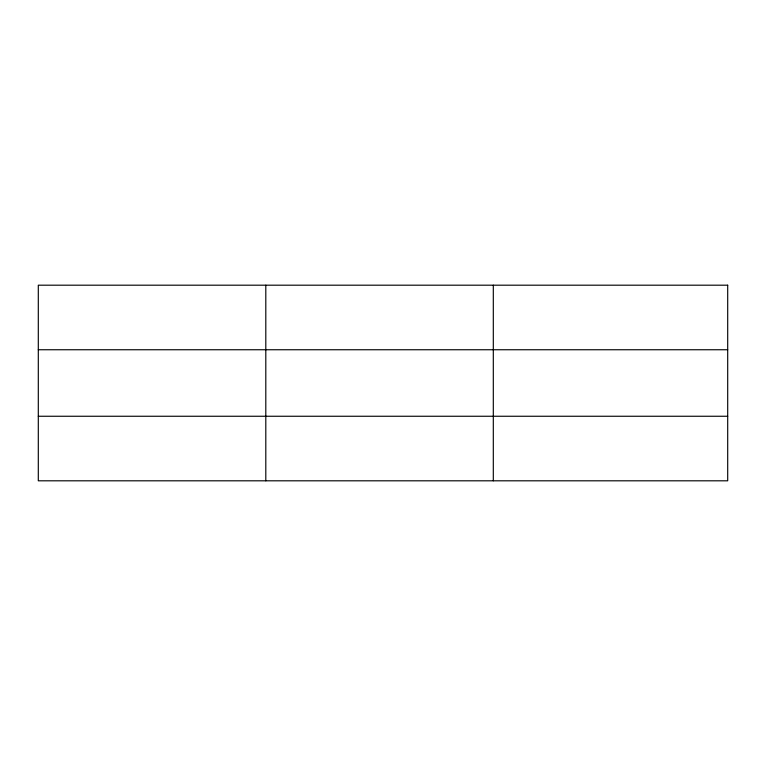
<?xml version="1.0" encoding="UTF-8"?>
<svg xmlns="http://www.w3.org/2000/svg" width="766" height="766" viewBox="0 0 766 766"><rect width="100%" height="100%" fill="white"/><g stroke="black" fill="none" stroke-linecap="round" stroke-linejoin="round"><path stroke-width="1.15" d="M265.802 285.191L265.802 480.809M493.304 285.191L493.304 480.809M38.3 349.746L727.7 349.746M38.3 416.254L727.7 416.254M727.7 285.191L727.7 480.809L38.3 480.809L38.3 285.191L727.7 285.191"/></g></svg>
